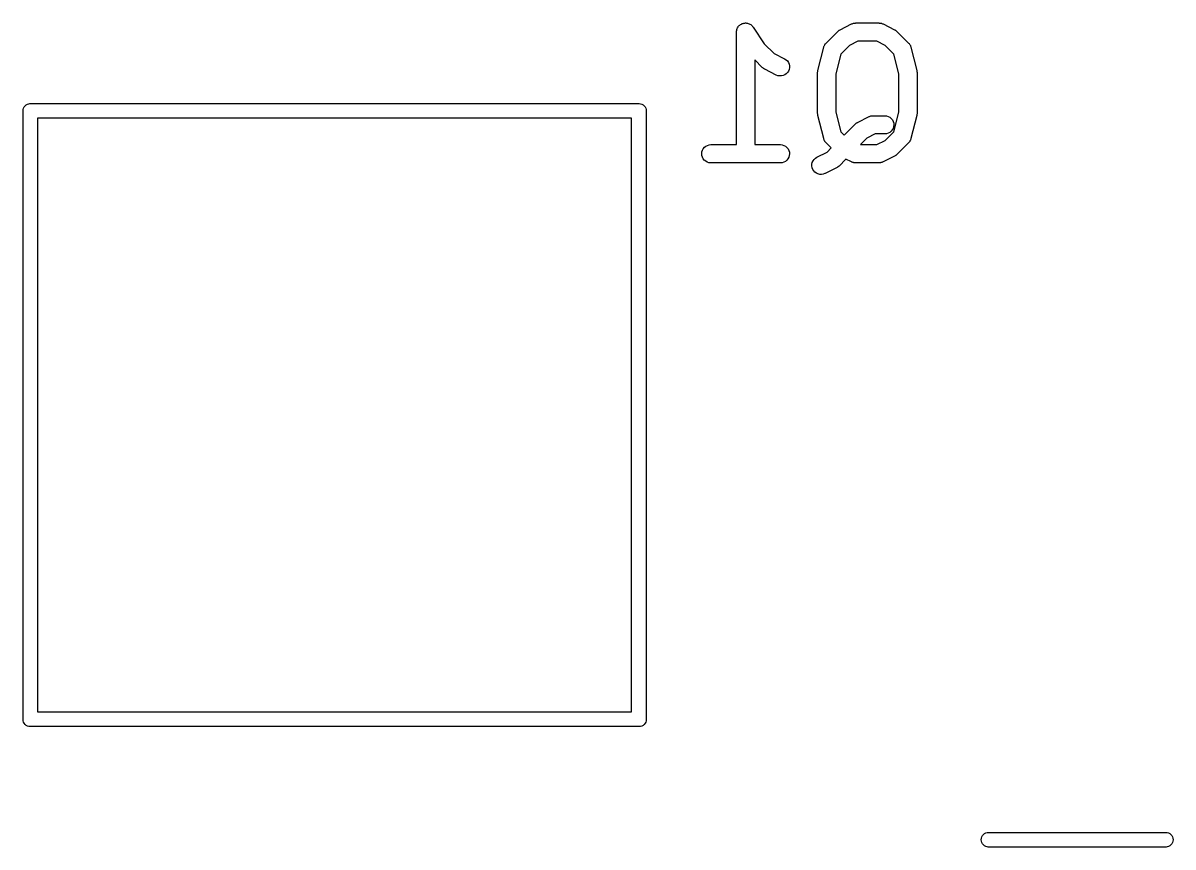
# Model space of a CAD drawing. Extents: x 60.5 to 142.6, y -115.4 to -60.2.
# Drawn here: x 60.94 to 70.39, y -81.15 to -74.38 of the extents above; entities that cross this region are included whole.
import ezdxf

# ---------------------------------------------------------------- set-up
doc = ezdxf.new("R2010")
doc.units = 0
doc.layers.add('BLACK', color=7, linetype='CONTINUOUS')

msp = doc.modelspace()

# ---------------------------------------------------------------- linework, layer by layer
at = {"layer": 'BLACK', "linetype": 'CONTINUOUS'}
for p, q in [((66.8012, -74.4513), (66.802, -74.4442)), ((66.802, -74.4442), (66.8028, -74.4369)), ((66.8028, -74.4368), (66.8051, -74.4296)), ((66.8028, -74.4369), (66.8028, -74.4368)), ((66.8028, -74.4368), (66.8028, -74.4368)), ((66.8051, -74.4296), (66.8072, -74.4229)), ((66.8072, -74.4229), (66.8073, -74.4228)), ((66.8072, -74.4229), (66.8072, -74.4229)), ((66.8073, -74.4228), (66.8109, -74.4162)), ((66.8109, -74.4162), (66.8142, -74.4101)), ((66.8142, -74.4101), (66.8143, -74.4101)), ((66.8143, -74.41), (66.819, -74.4045)), ((66.8143, -74.4101), (66.8143, -74.41)), ((66.819, -74.4045), (66.8236, -74.3989)), ((66.8236, -74.3989), (66.8237, -74.3988)), ((66.8237, -74.3988), (66.8293, -74.3943)), ((66.8237, -74.3988), (66.8237, -74.3988)), ((66.8293, -74.3943), (66.835, -74.3897)), ((66.835, -74.3897), (66.8351, -74.3897)), ((66.8351, -74.3896), (66.8414, -74.3863)), ((66.8351, -74.3897), (66.8351, -74.3896)), ((66.8414, -74.3863), (66.848, -74.3829)), ((66.848, -74.3829), (66.8481, -74.3828)), ((66.848, -74.3829), (66.848, -74.3829)), ((66.8481, -74.3828), (66.855, -74.3808)), ((66.855, -74.3808), (66.862, -74.3787)), ((66.862, -74.3787), (66.8621, -74.3787)), ((66.8621, -74.3787), (66.8692, -74.3781)), ((66.8621, -74.3787), (66.8621, -74.3787)), ((66.8692, -74.3781), (66.8766, -74.3774)), ((66.8766, -74.3774), (66.8767, -74.3774)), ((66.8767, -74.3774), (66.8767, -74.3774)), ((66.8767, -74.3774), (66.8838, -74.3781)), ((66.8838, -74.3781), (66.8912, -74.3789)), ((66.8912, -74.3789), (66.8912, -74.3789)), ((66.8912, -74.3789), (66.8913, -74.3789)), ((66.8913, -74.3789), (66.8983, -74.3811)), ((66.8983, -74.3811), (66.9051, -74.3832)), ((66.9051, -74.3832), (66.9052, -74.3832)), ((66.9052, -74.3832), (66.9053, -74.3832)), ((66.9053, -74.3832), (66.9119, -74.3868)), ((66.9119, -74.3868), (66.918, -74.3901)), ((66.918, -74.3901), (66.9181, -74.3902)), ((66.9181, -74.3902), (66.9181, -74.3902)), ((66.9181, -74.3902), (66.9237, -74.3948)), ((66.9237, -74.3948), (66.9293, -74.3994)), ((66.9293, -74.3994), (66.9294, -74.3995)), ((66.9294, -74.3995), (66.9294, -74.3995)), ((66.9294, -74.3995), (66.9339, -74.405)), ((66.9339, -74.405), (66.9386, -74.4108)), ((66.9386, -74.4108), (67.0297, -74.5475)), ((67.5374, -74.5422), (67.6327, -74.447)), ((67.6327, -74.447), (67.6334, -74.4462)), ((67.6334, -74.4462), (67.6367, -74.4436)), ((67.6367, -74.4436), (67.6398, -74.4407)), ((67.6398, -74.4407), (67.6424, -74.439)), ((67.6424, -74.439), (67.6449, -74.4371)), ((67.6449, -74.4371), (67.6486, -74.4352)), ((67.6486, -74.4352), (67.6522, -74.4329)), ((67.6522, -74.4329), (67.7474, -74.3853)), ((67.7474, -74.3853), (67.7484, -74.3848)), ((67.7484, -74.3848), (67.7504, -74.3841)), ((67.7504, -74.3841), (67.7524, -74.383)), ((67.7524, -74.383), (67.7573, -74.3816)), ((67.7573, -74.3816), (67.7621, -74.3798)), ((67.7621, -74.3798), (67.7643, -74.3794)), ((67.7643, -74.3794), (67.7664, -74.3788)), ((67.7664, -74.3788), (67.7715, -74.3783)), ((67.7715, -74.3783), (67.7766, -74.3775)), ((67.7766, -74.3775), (67.7788, -74.3776)), ((67.7788, -74.3776), (67.781, -74.3774)), ((67.781, -74.3774), (67.9714, -74.3774)), ((67.9714, -74.3774), (67.9725, -74.3774)), ((67.9725, -74.3774), (67.9747, -74.3776)), ((67.9747, -74.3776), (67.9769, -74.3776)), ((67.9769, -74.3776), (67.9819, -74.3784)), ((67.9819, -74.3784), (67.987, -74.379)), ((67.987, -74.379), (67.9891, -74.3797)), ((67.9891, -74.3797), (67.9913, -74.3801)), ((67.9913, -74.3801), (67.9961, -74.3819)), ((67.9961, -74.3819), (68.001, -74.3834)), ((68.001, -74.3834), (68.0029, -74.3845)), ((68.0029, -74.3845), (68.005, -74.3853)), ((68.005, -74.3853), (68.1002, -74.4329)), ((68.1002, -74.4329), (68.1011, -74.4334)), ((68.1011, -74.4334), (68.1047, -74.4357)), ((68.1047, -74.4357), (68.1084, -74.4377)), ((68.1084, -74.4377), (68.1108, -74.4397)), ((68.1108, -74.4397), (68.1134, -74.4414)), ((68.1134, -74.4414), (68.1164, -74.4443)), ((68.1164, -74.4443), (68.1197, -74.447)), ((68.1197, -74.447), (68.2149, -74.5422)), ((66.8012, -74.4514), (66.8012, -74.4513)), ((66.8012, -74.4515), (66.8012, -74.4514)), ((66.8012, -74.4514), (66.8012, -74.4514)), ((66.8012, -74.4524), (66.8012, -74.4515)), ((66.8012, -75.3774), (66.8012, -74.4524)), ((67.5342, -74.5461), (67.5374, -74.5422)), ((67.7987, -74.5274), (67.7301, -74.5616)), ((67.9537, -74.5274), (67.7987, -74.5274)), ((68.0222, -74.5616), (67.9537, -74.5274)), ((68.2149, -74.5422), (68.2157, -74.5429)), ((67.0297, -74.5475), (67.1111, -74.6288)), ((67.1111, -74.6288), (67.1954, -74.671)), ((67.4701, -74.7675), (67.5177, -74.577)), ((67.5177, -74.577), (67.518, -74.576)), ((67.518, -74.576), (67.5198, -74.5713)), ((67.5198, -74.5713), (67.5212, -74.5664)), ((67.5212, -74.5664), (67.5223, -74.5644)), ((67.5223, -74.5644), (67.5231, -74.5623)), ((67.5231, -74.5623), (67.5258, -74.558)), ((67.5258, -74.558), (67.5282, -74.5535)), ((67.5282, -74.5535), (67.5296, -74.5518)), ((67.5296, -74.5518), (67.5308, -74.5499)), ((67.5308, -74.5499), (67.5342, -74.5461)), ((67.6582, -74.6336), (67.6179, -74.7949)), ((67.7301, -74.5616), (67.6582, -74.6336)), ((68.0942, -74.6336), (68.0222, -74.5616)), ((68.1345, -74.7949), (68.0942, -74.6336)), ((68.2157, -74.5429), (68.2188, -74.5469)), ((68.2188, -74.5469), (68.2222, -74.5507)), ((68.2222, -74.5507), (68.2234, -74.5526)), ((68.2234, -74.5526), (68.2248, -74.5544)), ((68.2248, -74.5544), (68.2271, -74.5589)), ((68.2271, -74.5589), (68.2297, -74.5633)), ((68.2297, -74.5633), (68.2305, -74.5654)), ((68.2305, -74.5654), (68.2315, -74.5674)), ((68.2315, -74.5674), (68.233, -74.5723)), ((68.233, -74.5723), (68.2347, -74.577)), ((68.2347, -74.577), (68.2823, -74.7675)), ((67.0136, -74.7435), (66.9512, -74.6811)), ((66.9512, -74.6811), (66.9512, -75.3774)), ((67.1954, -74.671), (67.1964, -74.6715)), ((67.1964, -74.6715), (67.2087, -74.6795)), ((67.2087, -74.6795), (67.2192, -74.6897)), ((67.2192, -74.6897), (67.2275, -74.7017)), ((67.2275, -74.7017), (67.2333, -74.7151)), ((67.2333, -74.7151), (67.2364, -74.7294)), ((67.2364, -74.7294), (67.2367, -74.7441)), ((67.0169, -74.7462), (67.0136, -74.7435)), ((67.0199, -74.7491), (67.0169, -74.7462)), ((67.0225, -74.7508), (67.0199, -74.7491)), ((67.0249, -74.7528), (67.0225, -74.7508)), ((67.0287, -74.7548), (67.0249, -74.7528)), ((67.0322, -74.7571), (67.0287, -74.7548)), ((67.0331, -74.7576), (67.0322, -74.7571)), ((67.1284, -74.8052), (67.0331, -74.7576)), ((67.142, -74.8104), (67.1284, -74.8052)), ((67.1565, -74.8129), (67.142, -74.8104)), ((67.1711, -74.8125), (67.1565, -74.8129)), ((67.1854, -74.8093), (67.1711, -74.8125)), ((67.1988, -74.8034), (67.1854, -74.8093)), ((67.2107, -74.795), (67.1988, -74.8034)), ((67.2209, -74.7844), (67.2107, -74.795)), ((67.2287, -74.7721), (67.2209, -74.7844)), ((67.2341, -74.7585), (67.2287, -74.7721)), ((67.2367, -74.7441), (67.2341, -74.7585)), ((67.4679, -74.782), (67.4688, -74.7761)), ((67.468, -74.7833), (67.4679, -74.782)), ((67.4679, -74.7847), (67.468, -74.7833)), ((67.4679, -74.7857), (67.4679, -74.7847)), ((67.4679, -75.119), (67.4679, -74.7857)), ((67.4688, -74.7761), (67.4695, -74.7701)), ((67.4695, -74.7701), (67.4699, -74.7688)), ((67.4699, -74.7688), (67.4701, -74.7675)), ((67.6179, -74.7949), (67.6179, -75.1098)), ((68.1345, -75.1098), (68.1345, -74.7949)), ((68.2823, -74.7675), (68.2825, -74.7685)), ((68.2825, -74.7685), (68.2827, -74.7699)), ((68.2827, -74.7699), (68.2831, -74.7711)), ((68.2831, -74.7711), (68.2837, -74.7771)), ((68.2837, -74.7771), (68.2845, -74.783)), ((68.2845, -74.783), (68.2844, -74.7844)), ((68.2844, -74.7844), (68.2845, -74.7857)), ((68.2845, -74.7857), (68.2845, -75.119)), ((60.9397, -75.1), (60.9409, -75.0882)), ((60.94, -75.103), (60.9397, -75.1)), ((60.94, -80.0971), (60.94, -75.103)), ((60.9409, -75.0882), (60.9443, -75.0769)), ((60.9443, -75.0769), (60.9499, -75.0665)), ((60.9499, -75.0665), (60.9574, -75.0574)), ((60.9574, -75.0574), (60.9665, -75.0499)), ((60.9665, -75.0499), (60.9769, -75.0443)), ((60.9769, -75.0443), (60.9882, -75.0409)), ((60.9882, -75.0409), (60.9971, -75.04)), ((60.9971, -75.04), (61, -75.0397)), ((60.9971, -75.04), (60.9971, -75.04)), ((61, -75.0397), (61.0029, -75.04)), ((61.0029, -75.04), (65.9971, -75.04)), ((65.9971, -75.04), (66, -75.0397)), ((66, -75.0397), (66.0029, -75.04)), ((66.0029, -75.04), (66.0029, -75.04)), ((66.0029, -75.04), (66.0118, -75.0409)), ((66.0118, -75.0409), (66.0231, -75.0443)), ((66.0231, -75.0443), (66.0335, -75.0499)), ((66.0335, -75.0499), (66.0426, -75.0574)), ((66.0426, -75.0574), (66.0501, -75.0665)), ((66.0501, -75.0665), (66.0557, -75.0769)), ((66.0557, -75.0769), (66.0591, -75.0882)), ((66.0591, -75.0882), (66.0603, -75.1)), ((66.0603, -75.1), (66.06, -75.1029)), ((66.06, -75.1029), (66.06, -80.0971)), ((61.06, -75.16), (61.06, -80.04)), ((65.94, -75.16), (61.06, -75.16)), ((65.94, -80.04), (65.94, -75.16)), ((67.468, -75.1204), (67.4679, -75.119)), ((67.4679, -75.1217), (67.468, -75.1204)), ((67.4687, -75.1276), (67.4679, -75.1217)), ((67.4693, -75.1336), (67.4687, -75.1276)), ((67.4697, -75.1349), (67.4693, -75.1336)), ((67.4698, -75.1362), (67.4697, -75.1349)), ((67.4701, -75.1372), (67.4698, -75.1362)), ((67.5177, -75.3277), (67.4701, -75.1372)), ((67.6179, -75.1098), (67.6582, -75.2712)), ((67.7796, -75.2055), (67.7826, -75.2026)), ((67.7826, -75.2026), (67.7853, -75.2009)), ((67.7853, -75.2009), (67.7877, -75.199)), ((67.7877, -75.199), (67.7915, -75.1971)), ((67.7915, -75.1971), (67.795, -75.1948)), ((67.795, -75.1948), (67.8903, -75.1472)), ((67.8903, -75.1472), (67.8912, -75.1467)), ((67.8912, -75.1467), (67.8933, -75.146)), ((67.8933, -75.146), (67.8952, -75.1449)), ((67.8952, -75.1449), (67.9001, -75.1435)), ((67.9001, -75.1435), (67.9049, -75.1417)), ((67.9049, -75.1417), (67.9071, -75.1414)), ((67.9071, -75.1414), (67.9092, -75.1407)), ((67.9092, -75.1407), (67.9143, -75.1402)), ((67.9143, -75.1402), (67.9194, -75.1394)), ((67.9194, -75.1394), (67.9216, -75.1395)), ((67.9216, -75.1395), (67.9238, -75.1393)), ((67.9238, -75.1393), (68.019, -75.1393)), ((68.019, -75.1393), (68.0201, -75.1393)), ((68.0201, -75.1393), (68.0346, -75.1409)), ((68.0346, -75.1409), (68.0486, -75.1453)), ((68.0486, -75.1453), (68.0614, -75.1524)), ((68.0614, -75.1524), (68.0726, -75.1618)), ((68.0726, -75.1618), (68.0818, -75.1732)), ((68.0818, -75.1732), (68.0886, -75.1862)), ((68.0886, -75.1862), (68.0927, -75.2002)), ((68.0927, -75.2002), (68.094, -75.2148)), ((68.0942, -75.2712), (68.1345, -75.1098)), ((68.2823, -75.1372), (68.2347, -75.3277)), ((68.2825, -75.1359), (68.2823, -75.1372)), ((68.2829, -75.1346), (68.2825, -75.1359)), ((68.2835, -75.1287), (68.2829, -75.1346)), ((68.2844, -75.1228), (68.2835, -75.1287)), ((68.2845, -75.1201), (68.2844, -75.1214)), ((68.2844, -75.1214), (68.2844, -75.1228)), ((68.2845, -75.119), (68.2845, -75.1201)), ((67.6582, -75.2712), (67.6857, -75.2987)), ((67.6857, -75.2987), (67.7755, -75.2089)), ((67.7755, -75.2089), (67.7763, -75.2081)), ((67.7763, -75.2081), (67.7796, -75.2055)), ((67.9415, -75.2893), (67.873, -75.3235)), ((68.019, -75.2893), (67.9415, -75.2893)), ((68.0336, -75.2879), (68.019, -75.2893)), ((68.0222, -75.3431), (68.0942, -75.2712)), ((68.0476, -75.2836), (68.0336, -75.2879)), ((68.0606, -75.2768), (68.0476, -75.2836)), ((68.0719, -75.2675), (68.0606, -75.2768)), ((68.0812, -75.2562), (68.0719, -75.2675)), ((68.0882, -75.2433), (68.0812, -75.2562)), ((68.0925, -75.2294), (68.0882, -75.2433)), ((68.094, -75.2148), (68.0925, -75.2294)), ((66.5376, -75.3992), (66.549, -75.3899)), ((66.549, -75.3899), (66.5619, -75.383)), ((66.5619, -75.383), (66.5759, -75.3788)), ((66.5759, -75.3788), (66.5905, -75.3774)), ((66.5905, -75.3774), (66.8012, -75.3774)), ((66.9512, -75.3774), (67.1619, -75.3774)), ((67.1619, -75.3774), (67.163, -75.3774)), ((67.163, -75.3774), (67.1775, -75.379)), ((67.1775, -75.379), (67.1915, -75.3834)), ((67.1915, -75.3834), (67.2043, -75.3905)), ((67.2043, -75.3905), (67.2155, -75.3999)), ((67.5194, -75.3325), (67.5177, -75.3277)), ((67.5208, -75.3374), (67.5194, -75.3325)), ((67.5219, -75.3394), (67.5208, -75.3374)), ((67.5226, -75.3415), (67.5219, -75.3394)), ((67.5252, -75.3459), (67.5226, -75.3415)), ((67.5276, -75.3504), (67.5252, -75.3459)), ((67.529, -75.3521), (67.5276, -75.3504)), ((67.5301, -75.3541), (67.529, -75.3521)), ((67.5335, -75.3578), (67.5301, -75.3541)), ((67.5367, -75.3618), (67.5335, -75.3578)), ((67.5374, -75.3626), (67.5367, -75.3618)), ((67.5796, -75.4048), (67.5374, -75.3626)), ((67.873, -75.3235), (67.8192, -75.3774)), ((67.8192, -75.3774), (67.9537, -75.3774)), ((67.9537, -75.3774), (68.0222, -75.3431)), ((68.2149, -75.3626), (68.1197, -75.4578)), ((68.2182, -75.3586), (68.2149, -75.3626)), ((68.2216, -75.3549), (68.2182, -75.3586)), ((68.2228, -75.353), (68.2216, -75.3549)), ((68.2242, -75.3512), (68.2228, -75.353)), ((68.2266, -75.3468), (68.2242, -75.3512)), ((68.2293, -75.3424), (68.2266, -75.3468)), ((68.2301, -75.3403), (68.2293, -75.3424)), ((68.2311, -75.3383), (68.2301, -75.3403)), ((68.2326, -75.3335), (68.2311, -75.3383)), ((68.2344, -75.3287), (68.2326, -75.3335)), ((68.2347, -75.3277), (68.2344, -75.3287)), ((66.5155, -75.4519), (66.517, -75.4373)), ((66.5168, -75.4664), (66.5155, -75.4519)), ((66.5209, -75.4805), (66.5168, -75.4664)), ((66.517, -75.4373), (66.5213, -75.4233)), ((66.5277, -75.4934), (66.5209, -75.4805)), ((66.5213, -75.4233), (66.5283, -75.4104)), ((66.5283, -75.4104), (66.5376, -75.3992)), ((67.2155, -75.3999), (67.2247, -75.4113)), ((67.231, -75.4814), (67.2241, -75.4943)), ((67.2247, -75.4113), (67.2314, -75.4243)), ((67.2354, -75.4675), (67.231, -75.4814)), ((67.2314, -75.4243), (67.2356, -75.4383)), ((67.2369, -75.4529), (67.2354, -75.4675)), ((67.2356, -75.4383), (67.2369, -75.4529)), ((67.4493, -75.4883), (67.4617, -75.4805)), ((67.4617, -75.4805), (67.546, -75.4384)), ((67.546, -75.4384), (67.5796, -75.4048)), ((68.1002, -75.4718), (68.005, -75.5195)), ((68.1038, -75.4696), (68.1002, -75.4718)), ((68.1075, -75.4677), (68.1038, -75.4696)), ((68.11, -75.4657), (68.1075, -75.4677)), ((68.1126, -75.4641), (68.11, -75.4657)), ((68.1157, -75.4612), (68.1126, -75.4641)), ((68.119, -75.4585), (68.1157, -75.4612)), ((68.1197, -75.4578), (68.119, -75.4585)), ((66.5369, -75.5049), (66.5277, -75.4934)), ((66.5481, -75.5143), (66.5369, -75.5049)), ((66.5609, -75.5213), (66.5481, -75.5143)), ((66.5749, -75.5257), (66.5609, -75.5213)), ((66.5894, -75.5274), (66.5749, -75.5257)), ((66.5905, -75.5274), (66.5894, -75.5274)), ((67.1619, -75.5274), (66.5905, -75.5274)), ((67.1765, -75.526), (67.1619, -75.5274)), ((67.1905, -75.5217), (67.1765, -75.526)), ((67.2034, -75.5148), (67.1905, -75.5217)), ((67.2148, -75.5056), (67.2034, -75.5148)), ((67.2241, -75.4943), (67.2148, -75.5056)), ((67.4204, -75.5525), (67.4209, -75.5379)), ((67.4228, -75.567), (67.4204, -75.5525)), ((67.4209, -75.5379), (67.4242, -75.5237)), ((67.4279, -75.5807), (67.4228, -75.567)), ((67.4242, -75.5237), (67.4302, -75.5103)), ((67.4356, -75.5931), (67.4279, -75.5807)), ((67.4302, -75.5103), (67.4387, -75.4984)), ((67.4387, -75.4984), (67.4493, -75.4883)), ((67.624, -75.5671), (67.5288, -75.6147)), ((67.6276, -75.5648), (67.624, -75.5671)), ((67.6313, -75.5629), (67.6276, -75.5648)), ((67.6338, -75.561), (67.6313, -75.5629)), ((67.6364, -75.5593), (67.6338, -75.561)), ((67.6395, -75.5564), (67.6364, -75.5593)), ((67.6428, -75.5538), (67.6395, -75.5564)), ((67.6435, -75.553), (67.6428, -75.5538)), ((67.7005, -75.496), (67.6435, -75.553)), ((67.7474, -75.5195), (67.7005, -75.496)), ((67.7495, -75.5203), (67.7474, -75.5195)), ((67.7514, -75.5213), (67.7495, -75.5203)), ((67.7563, -75.5229), (67.7514, -75.5213)), ((67.7611, -75.5247), (67.7563, -75.5229)), ((67.7633, -75.5251), (67.7611, -75.5247)), ((67.7654, -75.5257), (67.7633, -75.5251)), ((67.7704, -75.5263), (67.7654, -75.5257)), ((67.7755, -75.5272), (67.7704, -75.5263)), ((67.7777, -75.5271), (67.7755, -75.5272)), ((67.7799, -75.5274), (67.7777, -75.5271)), ((67.781, -75.5274), (67.7799, -75.5274)), ((67.9714, -75.5274), (67.781, -75.5274)), ((67.9736, -75.5272), (67.9714, -75.5274)), ((67.9758, -75.5273), (67.9736, -75.5272)), ((67.9809, -75.5265), (67.9758, -75.5273)), ((67.986, -75.526), (67.9809, -75.5265)), ((67.9881, -75.5253), (67.986, -75.526)), ((67.9903, -75.525), (67.9881, -75.5253)), ((67.9951, -75.5232), (67.9903, -75.525)), ((68, -75.5217), (67.9951, -75.5232)), ((68.002, -75.5207), (68, -75.5217)), ((68.004, -75.5199), (68.002, -75.5207)), ((68.005, -75.5195), (68.004, -75.5199)), ((67.4456, -75.6038), (67.4356, -75.5931)), ((67.4575, -75.6124), (67.4456, -75.6038)), ((67.4708, -75.6185), (67.4575, -75.6124)), ((67.485, -75.6219), (67.4708, -75.6185)), ((67.4996, -75.6225), (67.485, -75.6219)), ((67.5141, -75.6202), (67.4996, -75.6225)), ((67.5278, -75.6152), (67.5141, -75.6202)), ((67.5288, -75.6147), (67.5278, -75.6152)), ((60.9397, -80.1), (60.94, -80.0971)), ((60.9409, -80.1118), (60.9397, -80.1)), ((60.9443, -80.1231), (60.9409, -80.1118)), ((61.06, -80.04), (65.94, -80.04)), ((66.0591, -80.1118), (66.0557, -80.1231)), ((66.06, -80.1029), (66.0591, -80.1118)), ((66.06, -80.0971), (66.0603, -80.1)), ((66.0603, -80.1), (66.06, -80.1029)), ((66.06, -80.1029), (66.06, -80.1029)), ((60.9495, -80.1328), (60.9443, -80.1231)), ((60.9499, -80.1335), (60.9495, -80.1328)), ((60.9574, -80.1426), (60.9499, -80.1335)), ((60.9665, -80.1501), (60.9574, -80.1426)), ((60.9769, -80.1557), (60.9665, -80.1501)), ((60.9882, -80.1591), (60.9769, -80.1557)), ((61, -80.1603), (60.9882, -80.1591)), ((61.0029, -80.16), (61, -80.1603)), ((65.9971, -80.16), (61.0029, -80.16)), ((66, -80.1603), (65.9971, -80.16)), ((66.0118, -80.1591), (66, -80.1603)), ((66.0231, -80.1557), (66.0118, -80.1591)), ((66.0335, -80.1501), (66.0231, -80.1557)), ((66.0426, -80.1426), (66.0335, -80.1501)), ((66.0501, -80.1335), (66.0426, -80.1426)), ((66.0557, -80.1231), (66.0501, -80.1335)), ((68.8172, -81.0669), (68.8228, -81.0565)), ((68.8228, -81.0565), (68.8303, -81.0474)), ((68.8303, -81.0474), (68.8394, -81.0399)), ((68.8394, -81.0399), (68.8499, -81.0343)), ((68.8499, -81.0343), (68.8612, -81.0309)), ((68.8612, -81.0309), (68.87, -81.03)), ((68.87, -81.03), (70.33, -81.03)), ((70.33, -81.03), (70.3388, -81.0309)), ((70.3388, -81.0309), (70.3501, -81.0343)), ((70.3501, -81.0343), (70.3606, -81.0399)), ((70.3606, -81.0399), (70.3697, -81.0474)), ((70.3697, -81.0474), (70.3772, -81.0565)), ((70.3772, -81.0565), (70.3828, -81.0669)), ((68.8126, -81.09), (68.8138, -81.0782)), ((68.8138, -81.1018), (68.8126, -81.09)), ((68.8138, -81.0782), (68.8172, -81.0669)), ((68.8172, -81.1131), (68.8138, -81.1018)), ((68.8228, -81.1235), (68.8172, -81.1131)), ((68.8303, -81.1326), (68.8228, -81.1235)), ((68.8394, -81.1401), (68.8303, -81.1326)), ((68.8499, -81.1457), (68.8394, -81.1401)), ((68.8612, -81.1491), (68.8499, -81.1457)), ((68.87, -81.15), (68.8612, -81.1491)), ((70.33, -81.15), (68.87, -81.15)), ((70.3388, -81.1491), (70.33, -81.15)), ((70.3501, -81.1457), (70.3388, -81.1491)), ((70.3606, -81.1401), (70.3501, -81.1457)), ((70.3697, -81.1326), (70.3606, -81.1401)), ((70.3772, -81.1235), (70.3697, -81.1326)), ((70.3828, -81.1131), (70.3772, -81.1235)), ((70.3828, -81.0669), (70.3862, -81.0782)), ((70.3862, -81.1018), (70.3828, -81.1131)), ((70.3862, -81.0782), (70.3874, -81.09)), ((70.3874, -81.09), (70.3862, -81.1018))]:
    msp.add_line(p, q, dxfattribs=at)

doc.saveas('drawing.dxf')
